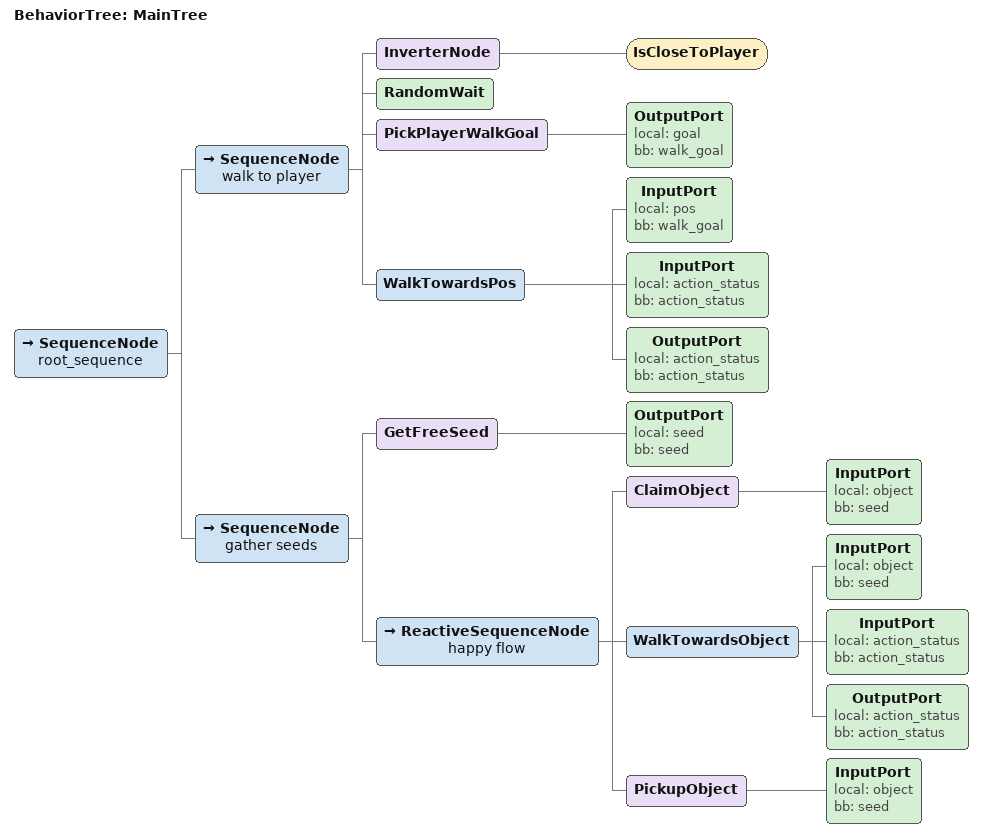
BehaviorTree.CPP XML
<root main_tree="MainTree" BTPY_format="1">
    <BehaviorTree ID="MainTree">
        <SequenceNode name="root_sequence">

            <SequenceNode name="walk to player">
                <!-- TODO: Make this incorporate better with other "behavior modalities"-->
                <InverterNode>
                    <IsCloseToPlayer />
                </InverterNode>
                <RandomWait />
                <PickPlayerWalkGoal>
                    <OutputPort local="goal" bb="walk_goal" />
                </PickPlayerWalkGoal>
                <WalkTowardsPos>
                    <InputPort local="pos" bb="walk_goal" />
                    <InputPort local="action_status" bb="action_status" />
                    <OutputPort local="action_status" bb="action_status" />
                </WalkTowardsPos>
            </SequenceNode>

            <SequenceNode name="gather seeds">
                <GetFreeSeed>
                    <OutputPort local="seed" bb="seed" />
                </GetFreeSeed>
                <ReactiveSequenceNode name="happy flow">
                    <ClaimObject>
                        <InputPort local="object" bb="seed" />
                    </ClaimObject>
                    <WalkTowardsObject>
                        <InputPort local="object" bb="seed" />
                        <InputPort local="action_status" bb="action_status" />
                        <OutputPort local="action_status" bb="action_status" />
                    </WalkTowardsObject>
                    <PickupObject>
                        <InputPort local="object" bb="seed" />
                    </PickupObject>
                </ReactiveSequenceNode>
            </SequenceNode>
        </SequenceNode>
    </BehaviorTree>
</root>
